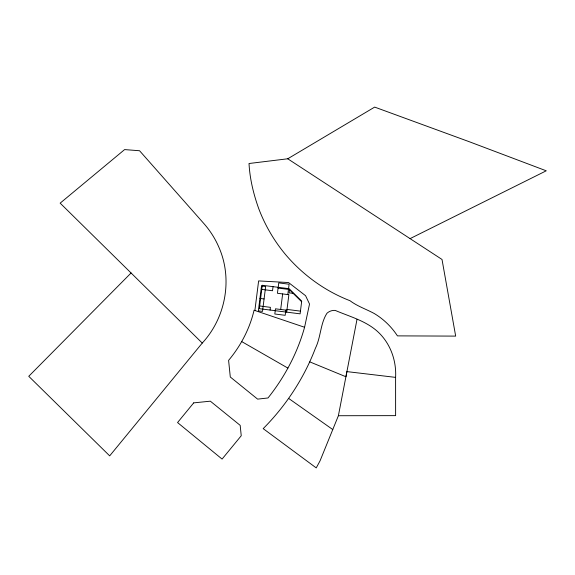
<?xml version="1.0" encoding="UTF-8"?>
<svg xmlns="http://www.w3.org/2000/svg" width="575" height="575" viewBox="0 0 575 575"><rect width="100%" height="100%" fill="white"/><g stroke="black" fill="none" stroke-linecap="round" stroke-linejoin="round"><path stroke-width="0.86" d="M254.883 310.493L258.621 280.909L288.528 282.541L305.584 295.715L309.53 304.031L304.577 327.268C297.455 353.014 284.625 377.114 268.007 397.965L257.622 399.129L230.295 377.006L228.598 360.367C240.745 345.87 249.758 328.677 254.071 310.22L304.577 327.268M270.077 310.047L270.423 307.338L259.663 305.972M273.039 286.659L272.521 290.749L261.762 289.39M280.679 309.479L282.648 293.926M285.832 310.126L285.178 315.308L274.814 314L275.468 308.818L286.903 310.263M287.802 294.58L289.11 284.215L278.746 282.9L277.438 293.272L288.866 294.716L286.666 312.139M289.491 289.764L289.103 292.848L293.135 293.358M357.025 319.29L338.387 415.725L320.059 460.819L316.236 467.899L263.185 428.634C285.854 405.842 303.952 378.336 315.423 348.227C320.908 337.173 320.304 323.517 326.995 313.21C329.252 311.226 332.185 310.155 335.189 310.407C350.549 316.947 368.029 321.396 380.01 333.895C391.086 345.395 396.47 361.538 395.6 377.38L395.622 415.639L338.387 415.725M202.249 343.067C225.529 317.968 232.825 279.472 219.176 247.904A88.392 88.392 0 0 0 203.902 223.582L139.56 150.743L124.603 149.593L60.159 203.147L202.249 343.067L109.681 455.867L28.75 376.294L131.078 272.981M287.737 158.786L442.01 259.462L455.673 336.109L397.44 335.879C391.496 326.772 383.525 319.053 374.181 313.476C366.124 309.134 357.377 306.281 349.981 300.711C325.048 291.087 302.817 274.943 285.559 254.574A160.324 160.324 0 0 1 258.728 208.624C253.525 194.106 249.838 178.94 249.018 163.508L287.737 158.786L374.67 107.101L469.193 141.694L546.25 170.804L410.076 238.625M395.6 377.38L346.912 371.608L345.927 376.754L309.781 361.876M278.092 288.089L288.456 289.397M259.936 298.425L264.076 298.95M287.004 309.429L300.438 311.132M241.68 341.564L287.902 368.101M288.592 398.382L332.767 429.554M288.305 288.585L301.631 301.738M261.503 285.991L258.362 310.867L262.509 311.391L265.65 286.515L261.503 285.991M262.279 285.293L259.318 308.682L300.1 313.842L301.702 301.149L289.074 288.686L262.279 285.293M193.703 402.874L177.553 422.553L222.079 459.08L241.241 435.742L240.178 425.356L210.335 401.177L193.703 402.874"/></g></svg>
